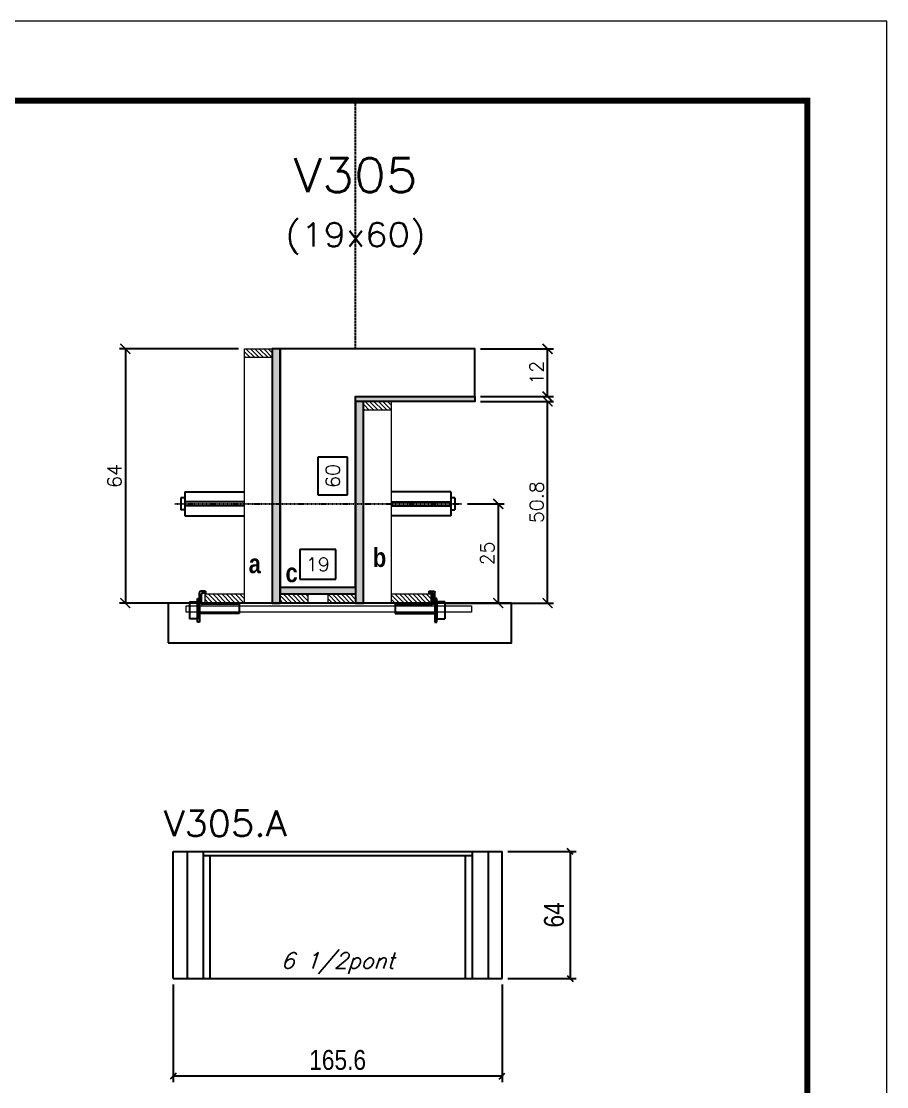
# Model space of a CAD drawing. Extents: x 137137 to 143418, y 10464 to 34486.
# Drawn here: x 141370 to 141806, y 32801 to 33337 of the extents above; entities that cross this region are included whole.
import ezdxf
from ezdxf.enums import TextEntityAlignment as Align

# ---------------------------------------------------------------- set-up
doc = ezdxf.new("R2010")
doc.units = 0
doc.linetypes.add('DASHED', pattern=[0.75, 0.5, -0.25])
doc.linetypes.add('HIDDEN', pattern=[0.375, 0.25, -0.125])
for name, color, linetype in [('barrote', 251, 'Continuous'), ('COTA', 241, 'Continuous'), ('Cota Seção (2x)', 4, 'Continuous'), ('detalhes', 4, 'Continuous'), ('Painéis', 200, 'Continuous'), ('presilha', 1, 'Continuous'), ('SARR_2.2x7', 40, 'Continuous'), ('SARR_3.5x7', 81, 'Continuous'), ('TENSOR', 3, 'Continuous'), ('texto', 7, 'Continuous'), ('Texto de Titulo', 7, 'Continuous'), ('Texto Qtd Sarr', 242, 'Continuous')]:
    doc.layers.add(name, color=color, linetype=linetype)
for name, color, linetype, lineweight in [('CONCRETO', 251, 'Continuous', 25), ('Folhas', 255, 'Continuous', 9), ('Hachura', 251, 'Continuous', 9), ('Madeira', 126, 'Continuous', 18), ('SARRAFO DE PRESSAO', 251, 'DASHED', 9), ('SCO-___-LAJ', 2, 'Continuous', 0), ('Texto Seção', 7, 'Continuous', 15)]:
    doc.layers.add(name, color=color, linetype=linetype, lineweight=lineweight)
doc.styles.add('COTA TECNICA', font='techl___.ttf', dxfattribs={"height": 10})
doc.styles.add('REGUA-120', font='ROMANS.shx', dxfattribs={"height": 15})
doc.styles.add('Romans', font='romans.shx')
doc.styles.add('TECNICA', font='techb___.ttf', dxfattribs={"height": 10})
doc.dimstyles.new('Cota Seção (2x)', dxfattribs={"dimtxt": 7, "dimasz": 5, "dimexe": 3, "dimexo": 3, "dimgap": 2, "dimtad": 3, "dimdec": 1, "dimlfac": 0.5, "dimzin": 12, "dimdsep": 46, "dimtxsty": 'Romans', "dimblk": 'ARCHTICK', "dimcen": 0, "dimclrd": 4, "dimclre": 4, "dimclrt": 1, "dimadec": 1, "dimazin": 3, "dimtfac": 1, "dimtdec": 1, "dimtmove": 0, "dimatfit": 3, "dimldrblk": 'OBLIQUE', "dimfxl": 1, "dimtolj": 1, "dimtzin": 12, "dimarcsym": 0})
doc.dimstyles.new('Cota Seção interna', dxfattribs={"dimtxt": 7, "dimasz": 6, "dimexe": 0.18, "dimexo": 2, "dimgap": -4, "dimtad": 3, "dimdec": 1, "dimlfac": 0.5, "dimzin": 12, "dimdsep": 46, "dimtxsty": 'Romans', "dimblk": 'ARCHTICK', "dimcen": 0.09, "dimse1": 1, "dimse2": 1, "dimsd1": 1, "dimsd2": 1, "dimclrd": 180, "dimclre": 5, "dimclrt": 1, "dimadec": 0, "dimazin": 3, "dimtfac": 1, "dimtdec": 1, "dimtofl": 0, "dimtmove": 0, "dimatfit": 3, "dimldrblk": 'ARCHTICK', "dimfxl": 1, "dimtolj": 1, "dimtzin": 0, "dimarcsym": 0})
doc.dimstyles.new('PAINEL', dxfattribs={"dimtxt": 10, "dimasz": 3, "dimexe": 3, "dimexo": 3, "dimgap": 3, "dimtad": 1, "dimdec": 1, "dimzin": 12, "dimdsep": 46, "dimtxsty": 'COTA TECNICA', "dimblk1": 'OBLIQUE', "dimblk2": 'OBLIQUE', "dimsah": 1, "dimcen": 0.9, "dimclrd": 4, "dimclre": 4, "dimclrt": 240, "dimadec": 1, "dimazin": 3, "dimtfac": 1, "dimtdec": 1, "dimtmove": 0, "dimatfit": 3, "dimfxl": 1, "dimtolj": 1, "dimtzin": 12, "dimarcsym": 0})

# ---------------------------------------------------------------- blocks, each defined once
blk = doc.blocks.new('9999999999')
at = {"layer": 'Folhas'}
blk.add_lwpolyline([(98138.98, 34190.21), (99623.98, 34190.21), (99623.98, 35240.21), (98138.98, 35240.21)], close=True, dxfattribs=at)
at = {"layer": 'Folhas', "color": 30, "const_width": 3}
blk.add_lwpolyline([(98213.98, 34230.21), (99583.98, 34230.21), (99583.98, 35200.21), (98213.98, 35200.21)], close=True, dxfattribs=at)
blk = doc.blocks.new('titulo1')
at = {"layer": 'Defpoints', "color": 252, "linetype": 'HIDDEN', "ltscale": 2}
blk.add_line((0, 0), (0, 125), dxfattribs=at)
at = {"layer": 'Defpoints', "style": 'Romans', "oblique": 15}
blk.add_attdef('FOLHA', text='', height=10, dxfattribs=at).set_placement((0, 15.58), align=Align.MIDDLE_CENTER)
at = {"layer": 'Texto Qtd Sarr', "color": 3, "style": 'Romans', "oblique": 15}
for tag, height, p in [('TITULO', 17, (0, 71.45)), ('SEÇÃO', 12, (0, 41.55))]:
    blk.add_attdef(tag, text='', height=height, dxfattribs=at).set_placement(p, align=Align.MIDDLE_CENTER)
blk = doc.blocks.new('_ArchTick')
at = {"color": 0, "linetype": 'ByBlock', "const_width": 0.15}
blk.add_lwpolyline([(-0.5, -0.5), (0.5, 0.5)], dxfattribs=at)
blk = doc.blocks.new('*D490')
at = {"layer": 'COTA', "color": 4, "lineweight": -2, "transparency": 16777216}
for p, q in [((141601.26, 33145.8), (141637.98, 33145.8)), ((141634.98, 33044.2), (141634.98, 33145.8)), ((141583.66, 33044.2), (141637.98, 33044.2))]:
    blk.add_line(p, q, dxfattribs=at)
at = {"layer": 'Defpoints', "color": 0, "transparency": 16777216}
for p in [(141598.26, 33145.8), (141634.98, 33145.8), (141580.66, 33044.2)]:
    blk.add_point(p, dxfattribs=at)
at = {"layer": 'COTA', "color": 4, "lineweight": -2, "transparency": 16777216, "xscale": 5, "yscale": 5, "zscale": 5}
for p, rotation in [((141634.98, 33145.8), 90), ((141634.98, 33044.2), 270)]:
    blk.add_blockref('_ArchTick', p, dxfattribs=dict(at, rotation=rotation))
at = {"layer": 'COTA', "color": 1, "transparency": 16777216, "insert": (141629.48, 33095), "char_height": 7, "attachment_point": 5, "rotation": 90, "style": 'Romans'}
blk.add_mtext('\\A1;50.8', dxfattribs=at)
blk = doc.blocks.new('_Oblique')
at = {"color": 0, "linetype": 'ByBlock', "lineweight": -2}
blk.add_line((-0.5, -0.5), (0.5, 0.5), dxfattribs=at)
blk = doc.blocks.new('*D491')
at = {"layer": 'COTA', "color": 4, "lineweight": -2, "transparency": 16777216}
for p, q in [((141601.26, 33172.2), (141637.98, 33172.2)), ((141634.98, 33148.2), (141634.98, 33172.2)), ((141601.26, 33148.2), (141637.98, 33148.2))]:
    blk.add_line(p, q, dxfattribs=at)
at = {"layer": 'Defpoints', "color": 0, "transparency": 16777216}
for p in [(141598.26, 33172.2), (141634.98, 33172.2), (141598.26, 33148.2)]:
    blk.add_point(p, dxfattribs=at)
at = {"layer": 'COTA', "color": 4, "lineweight": -2, "transparency": 16777216, "xscale": 5, "yscale": 5, "zscale": 5}
for p, rotation in [((141634.98, 33172.2), 90), ((141634.98, 33148.2), 270)]:
    blk.add_blockref('_ArchTick', p, dxfattribs=dict(at, rotation=rotation))
at = {"layer": 'COTA', "color": 1, "transparency": 16777216, "insert": (141629.48, 33160.2), "char_height": 7, "attachment_point": 5, "rotation": 90, "style": 'Romans'}
blk.add_mtext('\\A1;12', dxfattribs=at)
blk = doc.blocks.new('*D492')
at = {"layer": 'Cota Seção (2x)', "color": 180, "lineweight": -2, "transparency": 16777216}
for p, q in [((141534.26, 33117.7), (141519.26, 33117.7)), ((141519.26, 33117.7), (141519.26, 33098.7)), ((141534.26, 33098.7), (141534.26, 33117.7)), ((141519.26, 33098.7), (141534.26, 33098.7))]:
    blk.add_line(p, q, dxfattribs=at)
at = {"layer": 'Defpoints', "color": 0, "transparency": 16777216}
for p in [(141538.26, 33172.2), (141538.26, 33172.2), (141538.26, 33052.2)]:
    blk.add_point(p, dxfattribs=at)
at = {"layer": 'Cota Seção (2x)', "color": 1, "transparency": 16777216, "insert": (141526.76, 33108.2), "char_height": 7, "attachment_point": 5, "rotation": 90, "style": 'Romans'}
blk.add_mtext('\\A1;60', dxfattribs=at)
blk = doc.blocks.new('PRESILHA METÁLICA 1')
at = {"layer": 'presilha'}
for p, q in [((7.5, 10.64), (7.5, 19.86)), ((12, 21), (8.64, 21)), ((9, 11.57), (9, 18.93)), ((12, 19.5), (9.57, 19.5)), ((12, 21), (12, 19.5)), ((0, 13), (6, 13)), ((0, 13), (0, 0)), ((6, 15.5), (7.5, 15.5)), ((6, -2.5), (6, 15.5)), ((6, 13), (6, 0)), ((7.5, 15.5), (7.5, -2.5)), ((37.5, 11), (9.57, 11)), ((37.5, 11), (37.5, 4.1)), ((6, 0), (0, 0)), ((37.5, 4.1), (7.5, 4.1)), ((7.5, -2.5), (6, -2.5))]:
    blk.add_line(p, q, dxfattribs=at)
for centre, radius, start, end in [((8.64, 19.86), 1.14, 90, 180), ((9.57, 18.93), 0.57, 90, 180), ((9.57, 11.57), 0.57, 180, 270)]:
    blk.add_arc(centre, radius, start, end, dxfattribs=at)
blk = doc.blocks.new('*D493')
at = {"layer": 'Cota Seção (2x)', "color": 180, "lineweight": -2, "transparency": 16777216}
for p, q in [((141528.26, 33071.2), (141510.26, 33071.2)), ((141510.26, 33071.2), (141510.26, 33056.2)), ((141528.26, 33056.2), (141528.26, 33071.2)), ((141510.26, 33056.2), (141528.26, 33056.2))]:
    blk.add_line(p, q, dxfattribs=at)
at = {"layer": 'Defpoints', "color": 0, "transparency": 16777216}
for p in [(141538.26, 33052.2), (141500.26, 33044.2), (141538.26, 33044.2)]:
    blk.add_point(p, dxfattribs=at)
at = {"layer": 'Cota Seção (2x)', "color": 1, "transparency": 16777216, "insert": (141519.26, 33063.7), "char_height": 7, "attachment_point": 5, "style": 'Romans'}
blk.add_mtext('\\A1;19', dxfattribs=at)
blk = doc.blocks.new('*D494')
at = {"layer": 'COTA', "color": 4, "lineweight": -2, "transparency": 16777216}
for p, q in [((141479.26, 33172.2), (141419.29, 33172.2)), ((141422.29, 33172.2), (141422.29, 33044.2)), ((141479.26, 33044.2), (141419.29, 33044.2))]:
    blk.add_line(p, q, dxfattribs=at)
at = {"layer": 'Defpoints', "color": 0, "transparency": 16777216}
for p in [(141482.26, 33172.2), (141422.29, 33044.2), (141482.26, 33044.2)]:
    blk.add_point(p, dxfattribs=at)
at = {"layer": 'COTA', "color": 4, "lineweight": -2, "transparency": 16777216, "xscale": 5, "yscale": 5, "zscale": 5}
for p, rotation in [((141422.29, 33172.2), 90), ((141422.29, 33044.2), 270)]:
    blk.add_blockref('_ArchTick', p, dxfattribs=dict(at, rotation=rotation))
at = {"layer": 'COTA', "color": 1, "transparency": 16777216, "insert": (141416.79, 33108.2), "char_height": 7, "attachment_point": 5, "rotation": 90, "style": 'Romans'}
blk.add_mtext('\\A1;64', dxfattribs=at)
blk = doc.blocks.new('*D497')
at = {"layer": 'COTA', "color": 4, "linetype": 'ByBlock', "lineweight": -2, "transparency": 16777216}
for p, q in [((141446.42, 32852.15), (141446.42, 32802.92)), ((141612.02, 32852.15), (141612.02, 32802.92)), ((141612.02, 32805.92), (141446.42, 32805.92))]:
    blk.add_line(p, q, dxfattribs=at)
at = {"layer": 'Defpoints', "color": 0, "linetype": 'ByBlock', "transparency": 16777216}
for p in [(141446.42, 32855.15), (141612.02, 32855.15), (141446.42, 32805.92)]:
    blk.add_point(p, dxfattribs=at)
at = {"layer": 'COTA', "color": 4, "linetype": 'ByBlock', "lineweight": -2, "transparency": 16777216, "xscale": 3, "yscale": 3, "zscale": 3, "rotation": 180}
blk.add_blockref('_Oblique', (141446.42, 32805.92), dxfattribs=at)
at = {"layer": 'COTA', "color": 4, "linetype": 'ByBlock', "lineweight": -2, "transparency": 16777216, "xscale": 3, "yscale": 3, "zscale": 3}
blk.add_blockref('_Oblique', (141612.02, 32805.92), dxfattribs=at)
at = {"layer": 'COTA', "color": 240, "linetype": 'ByBlock', "transparency": 16777216, "insert": (141529.22, 32814.03), "char_height": 10, "attachment_point": 5, "style": 'COTA TECNICA'}
blk.add_mtext('\\A1;165.6', dxfattribs=at)
blk = doc.blocks.new('*D495')
at = {"layer": 'COTA', "color": 4, "linetype": 'ByBlock', "lineweight": -2, "transparency": 16777216}
for p, q in [((141615.02, 32919.15), (141649.35, 32919.15)), ((141646.35, 32919.15), (141646.35, 32855.15)), ((141615.02, 32855.15), (141649.35, 32855.15))]:
    blk.add_line(p, q, dxfattribs=at)
at = {"layer": 'Defpoints', "color": 0, "linetype": 'ByBlock', "transparency": 16777216}
for p in [(141612.02, 32919.15), (141612.02, 32855.15), (141646.35, 32855.15)]:
    blk.add_point(p, dxfattribs=at)
at = {"layer": 'COTA', "color": 4, "linetype": 'ByBlock', "lineweight": -2, "transparency": 16777216, "xscale": 3, "yscale": 3, "zscale": 3}
for p, rotation in [((141646.35, 32919.15), 90), ((141646.35, 32855.15), 270)]:
    blk.add_blockref('_Oblique', p, dxfattribs=dict(at, rotation=rotation))
at = {"layer": 'COTA', "color": 240, "linetype": 'ByBlock', "transparency": 16777216, "insert": (141638.25, 32887.15), "char_height": 10, "attachment_point": 5, "rotation": 90, "style": 'COTA TECNICA'}
blk.add_mtext('\\A1;64', dxfattribs=at)
blk = doc.blocks.new('*D1782')
at = {"layer": 'COTA', "color": 4, "lineweight": -2, "transparency": 16777216}
for p, q in [((141594.57, 33094.17), (141613.12, 33094.17)), ((141610.12, 33094.17), (141610.12, 33044.2)), ((141594.57, 33044.2), (141613.12, 33044.2))]:
    blk.add_line(p, q, dxfattribs=at)
at = {"layer": 'Defpoints', "color": 0, "transparency": 16777216}
for p in [(141591.57, 33094.17), (141591.57, 33044.2), (141610.12, 33044.2)]:
    blk.add_point(p, dxfattribs=at)
at = {"layer": 'COTA', "color": 4, "lineweight": -2, "transparency": 16777216, "xscale": 5, "yscale": 5, "zscale": 5}
for p, rotation in [((141610.12, 33094.17), 90), ((141610.12, 33044.2), 270)]:
    blk.add_blockref('_ArchTick', p, dxfattribs=dict(at, rotation=rotation))
at = {"layer": 'COTA', "color": 1, "transparency": 16777216, "insert": (141604.62, 33069.19), "char_height": 7, "attachment_point": 5, "rotation": 90, "style": 'Romans'}
blk.add_mtext('\\A1;25', dxfattribs=at)

msp = doc.modelspace()

# ---------------------------------------------------------------- hatches: boundary and pattern name
at = {"layer": 'Hachura'}
h = msp.add_hatch(dxfattribs=at)
h.set_pattern_fill('ANSI31', color=256, scale=0.5, angle=270, style=0)
h.set_pattern_definition([(315, (164388.0823, 24864.5573), (1.12253202, 1.12253202), [])])
h.paths.add_polyline_path([(141482.26, 33167.8), (141482.26, 33172.2), (141496.26, 33172.2), (141496.26, 33167.8)])
h = msp.add_hatch(color=256, dxfattribs=at)
h.dxf.hatch_style = 1
h.paths.add_polyline_path([(141500.26, 33172.2), (141496.26, 33172.2), (141496.26, 33044.2), (141500.26, 33044.2)])
h = msp.add_hatch(color=256, dxfattribs=at)
h.dxf.hatch_style = 1
h.paths.add_polyline_path([(141538.26, 33145.8), (141538.26, 33148.2), (141598.26, 33148.2), (141598.26, 33145.8)])
h = msp.add_hatch(color=256, dxfattribs=at)
h.dxf.hatch_style = 1
h.paths.add_polyline_path([(141542.26, 33145.8), (141538.26, 33145.8), (141538.26, 33044.2), (141542.26, 33044.2)])
h = msp.add_hatch(dxfattribs=at)
h.set_pattern_fill('ANSI31', color=256, scale=0.5, angle=270, style=0)
h.set_pattern_definition([(315, (164448.0823, 24838.1573), (1.12253202, 1.12253202), [])])
h.paths.add_polyline_path([(141542.26, 33141.4), (141542.26, 33145.8), (141556.26, 33145.8), (141556.26, 33141.4)])
h = msp.add_hatch(dxfattribs=at)
h.set_pattern_fill('ANSI31', color=256, scale=0.5, angle=270, style=0)
h.set_pattern_definition([(315, (164354.0823, 24814.5573), (1.12253202, 1.12253202), [])])
h.paths.add_polyline_path([(141482.26, 33044.2), (141482.26, 33048.6), (141462.26, 33048.6), (141462.26, 33044.2)])
h = msp.add_hatch(color=256, dxfattribs=at)
h.dxf.hatch_style = 1
h.paths.add_polyline_path([(141500.26, 33048.6), (141500.26, 33052.2), (141538.26, 33052.2), (141538.26, 33048.6)])
h = msp.add_hatch(dxfattribs=at)
h.set_pattern_fill('ANSI31', color=256, scale=0.5, angle=270, style=0)
h.set_pattern_definition([(315, (164456.8844, 24814.5573), (1.12253202, 1.12253202), [])])
h.paths.add_polyline_path([(141500.26, 33044.2), (141500.26, 33048.6), (141514.26, 33048.6), (141514.26, 33044.2)])
h = msp.add_hatch(dxfattribs=at)
h.set_pattern_fill('ANSI31', color=256, scale=0.5, angle=270, style=0)
h.set_pattern_definition([(315, (164456.8823, 24814.5573), (1.12253202, 1.12253202), [])])
h.paths.add_polyline_path([(141538.26, 33044.2), (141538.26, 33048.6), (141524.26, 33048.6), (141524.26, 33044.2)])
h = msp.add_hatch(dxfattribs=at)
h.set_pattern_fill('ANSI31', color=256, scale=0.5, angle=270, style=0)
h.set_pattern_definition([(315, (164448.0823, 24814.5573), (1.12253202, 1.12253202), [])])
h.paths.add_polyline_path([(141576.26, 33044.2), (141576.26, 33048.6), (141556.26, 33048.6), (141556.26, 33044.2)])

# ---------------------------------------------------------------- linework, layer by layer
at = {"ltscale": 3}
for p, q in [((141450.26, 33097.17), (141450.26, 33091.17)), ((141452.26, 33097.17), (141450.26, 33097.17)), ((141452.26, 33100.17), (141452.26, 33088.17)), ((141452.26, 33100.17), (141482.26, 33100.17)), ((141586.26, 33100.17), (141556.26, 33100.17)), ((141586.26, 33100.17), (141586.26, 33088.17)), ((141588.26, 33097.17), (141586.26, 33097.17)), ((141588.26, 33097.17), (141588.26, 33091.17)), ((141452.26, 33091.17), (141450.26, 33091.17)), ((141482.26, 33095.17), (141452.26, 33095.17)), ((141482.26, 33093.17), (141452.26, 33093.17)), ((141556.26, 33095.17), (141586.26, 33095.17)), ((141556.26, 33093.17), (141586.26, 33093.17)), ((141586.26, 33091.17), (141588.26, 33091.17)), ((141452.26, 33088.17), (141482.26, 33088.17)), ((141586.26, 33088.17), (141556.26, 33088.17))]:
    msp.add_line(p, q, dxfattribs=at)
at = {"layer": 'barrote'}
msp.add_lwpolyline([(141443.9, 33024.2), (141616.87, 33024.2), (141616.87, 33044.2), (141443.9, 33044.2)], close=True, dxfattribs=at)
at = {"layer": 'CONCRETO'}
msp.add_lwpolyline([(141538.26, 33148.2), (141598.26, 33148.2), (141598.26, 33172.2), (141538.26, 33172.2), (141538.26, 33172.2), (141500.26, 33172.2), (141500.26, 33048.6), (141500.26, 33048.6), (141500.26, 33052.2), (141538.26, 33052.2)], close=True, dxfattribs=at)
at = {"layer": 'Madeira'}
for points in [[(141482.26, 33167.8), (141482.26, 33172.2), (141496.26, 33172.2), (141496.26, 33167.8)], [(141482.26, 33172.2), (141496.26, 33172.2), (141496.26, 33044.2), (141482.26, 33044.2)], [(141542.26, 33141.4), (141542.26, 33145.8), (141556.26, 33145.8), (141556.26, 33141.4)], [(141542.26, 33145.8), (141556.26, 33145.8), (141556.26, 33044.2), (141542.26, 33044.2)], [(141482.26, 33044.2), (141482.26, 33048.6), (141462.26, 33048.6), (141462.26, 33044.2)], [(141500.26, 33044.2), (141500.26, 33048.6), (141514.26, 33048.6), (141514.26, 33044.2)], [(141538.26, 33044.2), (141538.26, 33048.6), (141524.26, 33048.6), (141524.26, 33044.2)], [(141576.26, 33044.2), (141576.26, 33048.6), (141556.26, 33048.6), (141556.26, 33044.2)]]:
    msp.add_lwpolyline(points, close=True, dxfattribs=at)
at = {"layer": 'Painéis', "linetype": 'ByBlock'}
for p, q in [((141446.42, 32919.15), (141612.02, 32919.15)), ((141446.42, 32855.15), (141446.42, 32919.15)), ((141612.02, 32855.15), (141612.02, 32919.15)), ((141446.42, 32855.15), (141612.02, 32855.15))]:
    msp.add_line(p, q, dxfattribs=at)
at = {"layer": 'Painéis'}
for points in [[(141500.26, 33172.2), (141496.26, 33172.2), (141496.26, 33044.2), (141500.26, 33044.2)], [(141538.26, 33145.8), (141538.26, 33148.2), (141598.26, 33148.2), (141598.26, 33145.8)], [(141542.26, 33145.8), (141538.26, 33145.8), (141538.26, 33044.2), (141542.26, 33044.2)], [(141500.26, 33048.6), (141500.26, 33052.2), (141538.26, 33052.2), (141538.26, 33048.6)]]:
    msp.add_lwpolyline(points, close=True, dxfattribs=at)
at = {"layer": 'SARR_2.2x7', "linetype": 'Continuous'}
for p, q in [((141453.42, 32919.15), (141453.42, 32855.15)), ((141605.02, 32919.15), (141605.02, 32855.15)), ((141597.02, 32916.95), (141461.42, 32916.95))]:
    msp.add_line(p, q, dxfattribs=at)
at = {"layer": 'SARR_3.5x7'}
for p, q in [((141461.42, 32919.15), (141461.42, 32855.15)), ((141597.02, 32919.15), (141597.02, 32855.15)), ((141464.92, 32916.95), (141464.92, 32855.15)), ((141593.52, 32916.95), (141593.52, 32855.15))]:
    msp.add_line(p, q, dxfattribs=at)
at = {"layer": 'SCO-___-LAJ', "color": 1}
msp.add_lwpolyline([(141452.9, 33042.87), (141596.6, 33042.87), (141596.6, 33039.67), (141452.9, 33039.67)], close=True, dxfattribs=at)
at = {"layer": 'TENSOR', "linetype": 'HIDDEN', "ltscale": 0.5}
msp.add_line((141447.26, 33094.17), (141591.57, 33094.17), dxfattribs=at)

# ---------------------------------------------------------------- block references
at = {"layer": 'presilha', "yscale": 0.6666666666666666, "zscale": 0.6666666666666666}
for p, xscale in [((141454.68, 33036.23), 0.6666666666666666), ((141583.23, 33036.23), -0.6666666666666666)]:
    msp.add_blockref('PRESILHA METÁLICA 1', p, dxfattribs=dict(at, xscale=xscale))
at = {"layer": 'SARRAFO DE PRESSAO', "color": 6, "linetype": 'ByBlock'}
msp.add_blockref('9999999999', (42181.81, -1903), dxfattribs=at)
at = {"layer": 'Texto Seção'}
ref = msp.add_blockref('titulo1', (141538.26, 33172.2), dxfattribs=at)
ref.add_attrib('TITULO', 'V305', dxfattribs={"layer": 'Texto de Titulo', "color": 7, "height": 17, "style": 'Romans', "width": 1.1}).set_placement((141538.26, 33259.7), align=Align.MIDDLE_CENTER)
ref.add_attrib('SEÇÃO', '(19x60)', dxfattribs={"layer": 'Texto de Titulo', "color": 7, "height": 12, "style": 'Romans', "width": 1.1}).set_placement((141538.26, 33229.7), align=Align.MIDDLE_CENTER)

# ---------------------------------------------------------------- texts
at = {"layer": 'detalhes', "style": 'TECNICA'}
for s, p in [('b', (141546.98, 33062.39)), ('a', (141484.43, 33059.23)), ('c', (141502.98, 33054.7))]:
    msp.add_text(s, height=9.6, dxfattribs=at).set_placement(p)
at = {"layer": 'texto', "color": 2, "insert": (141529.22, 32862.81), "char_height": 8, "attachment_point": 5, "style": 'Romans'}
msp.add_mtext('{\\Q19;\\C256;6 1/2pont}', dxfattribs=at)
at = {"layer": 'Texto Seção', "style": 'REGUA-120', "width": 1.05}
msp.add_text('V305.A', height=13, dxfattribs=at).set_placement((141441.56, 32926.72))

# ---------------------------------------------------------------- dimensions: what is measured, and where the dimension line sits
at = {"layer": 'COTA'}
for base, p1, p2, picture, middle in [((141422.29, 33044.2), (141482.26, 33172.2), (141482.26, 33044.2), '*D494', (141416.79, 33108.2)), ((141634.98, 33172.2), (141598.26, 33148.2), (141598.26, 33172.2), '*D491', (141629.48, 33160.2)), ((141634.98, 33145.8), (141580.66, 33044.2), (141598.26, 33145.8), '*D490', (141629.48, 33095)), ((141610.12, 33044.2), (141591.57, 33094.17), (141591.57, 33044.2), '*D1782', (141604.62, 33069.19))]:
    dim = msp.add_linear_dim(base=base, p1=p1, p2=p2, angle=90, dimstyle='Cota Seção (2x)', dxfattribs=at)
    dim.commit()
    dim.dimension.update_dxf_attribs({"geometry": picture, "text_midpoint": middle})
at = {"layer": 'COTA', "linetype": 'ByBlock'}
dim = msp.add_linear_dim(base=(141646.35, 32855.15), p1=(141612.02, 32919.15), p2=(141612.02, 32855.15), angle=90, dimstyle='PAINEL', dxfattribs=at)
dim.commit()
dim.dimension.update_dxf_attribs({"geometry": '*D495', "text_midpoint": (141638.25, 32887.15)})
dim = msp.add_linear_dim(base=(141446.42, 32805.92), p1=(141612.02, 32855.15), p2=(141446.42, 32855.15), dimstyle='PAINEL', dxfattribs=at)
dim.commit()
dim.dimension.update_dxf_attribs({"geometry": '*D497', "text_midpoint": (141529.22, 32814.03)})
at = {"layer": 'Cota Seção (2x)'}
dim = msp.add_linear_dim(base=(141538.26, 33172.2), p1=(141538.26, 33052.2), p2=(141538.26, 33172.2), angle=90, dimstyle='Cota Seção interna', dxfattribs=at)
dim.commit()
dim.dimension.update_dxf_attribs({"geometry": '*D492', "text_midpoint": (141538.26, 33108.2), "dimtype": 160})
dim = msp.add_linear_dim(base=(141538.26, 33052.2), p1=(141500.26, 33044.2), p2=(141538.26, 33044.2), dimstyle='Cota Seção interna', dxfattribs=at)
dim.commit()
dim.dimension.update_dxf_attribs({"geometry": '*D493', "text_midpoint": (141519.26, 33052.2), "dimtype": 160})

doc.saveas('drawing.dxf')
